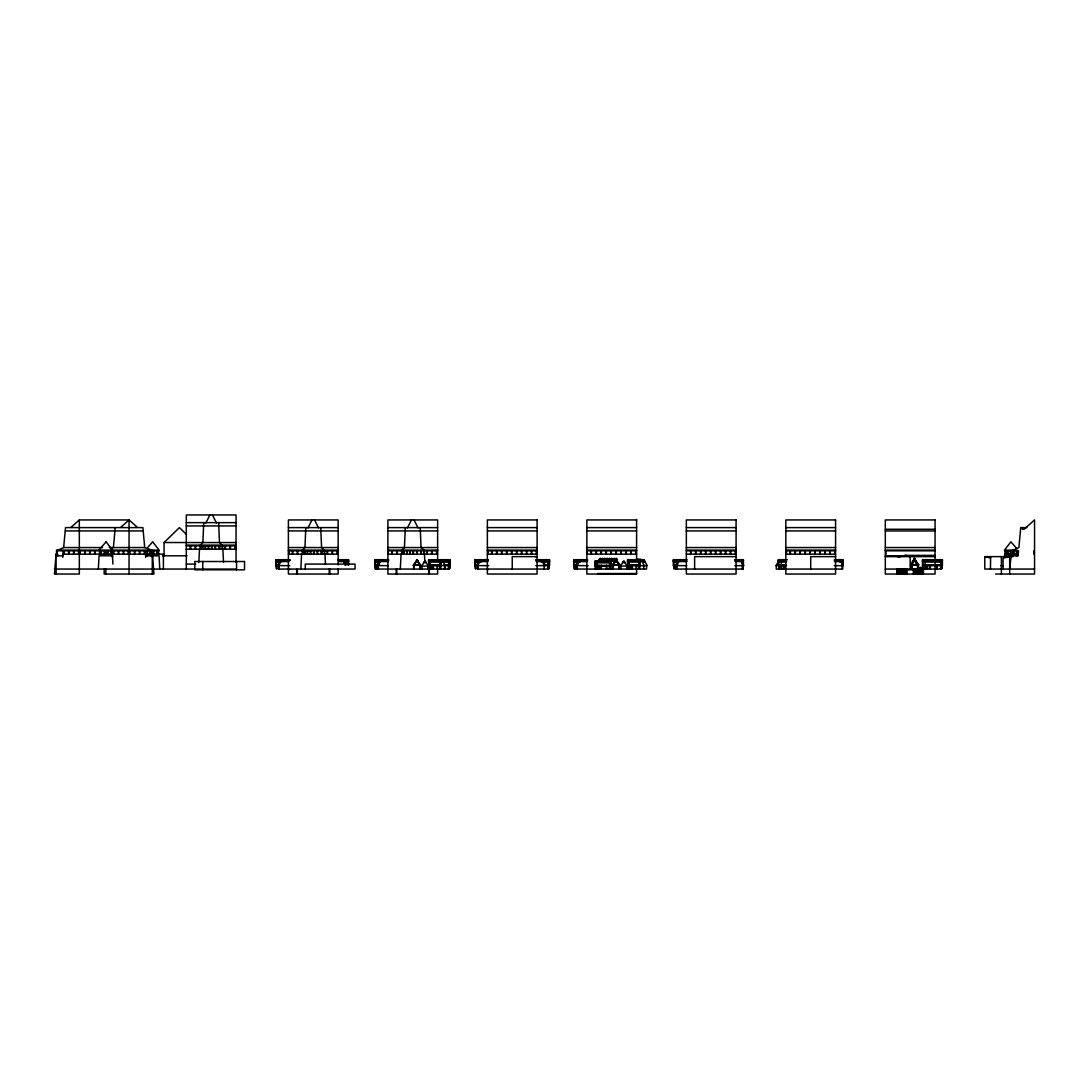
<?xml version="1.0" encoding="UTF-8"?>
<svg xmlns="http://www.w3.org/2000/svg" width="1089" height="1089" viewBox="0 0 1089 1089"><rect width="100%" height="100%" fill="white"/><g stroke="black" fill="none" stroke-linecap="round" stroke-linejoin="round"><path stroke-width="1.5" d="M98.364 569.057L99.031 555.798L112.48 555.798L113.038 550.816M198.824 562.428L199.491 549.169M199.655 545.848L202.881 542.567L203.711 522.638M202.554 549.169L202.717 545.848L202.608 549.169M300.836 569.057L301.571 554.138M301.735 550.816L304.961 547.549L305.791 527.607M304.634 554.138L304.797 550.816L304.689 554.138M400.316 569.057L401.065 554.138M401.228 550.816L404.455 547.549L405.285 527.607M404.291 550.816L404.128 554.138L404.182 550.816M137.228 527.199L129.06 519.943L79.32 519.943L79.32 574.039L54.45 574.039L56.111 554.138L56.111 574.039M102.529 547.549L63.652 547.549L56.478 550.816L159.089 550.816M62.74 557.459L63.298 550.816M63.652 547.549L65.503 527.607L142.877 527.607L144.728 547.549L151.834 550.095L151.916 554.138M1009.68 569.057L1011.341 554.138L1011.341 555.798M1011.708 550.816L1018.882 547.549L1020.733 527.607L1026.954 527.607M205.875 522.965L209.905 514.961M307.956 527.934L311.998 519.943M407.449 527.934L411.492 519.943M278.58 565.667L280.894 561.516M378.06 565.667L380.388 561.516M423.635 562.428L426.235 562.469L424.914 560.808L421.702 566.076L428.113 566.076L426.098 562.469L423.716 562.469M477.554 565.667L479.868 561.516M577.034 565.667L579.362 561.516M622.717 562.428L620.676 566.076L627.087 566.076L623.888 560.808L622.609 562.428L625.209 562.469L622.69 562.469M676.528 565.667L678.842 561.516M910.758 565.667L913.821 560.195L915.005 560.195L918.054 565.667M99.031 550.095L106.082 541.805M147.478 547.726L152.691 541.805L159.089 550.095L56.56 550.095M914.433 560.236L918.272 565.559L914.433 560.767L910.595 565.559L914.433 560.222L915.876 561.516L914.433 559.692L913.195 561.774M380.184 561.57L381.844 559.692L380.184 561.57L388.474 561.57M678.651 561.57L680.312 559.692L678.651 561.57L686.941 561.57M164.071 555.798L164.071 542.526L179.413 527.607L186.491 534.495M71.153 527.199L79.32 519.943M120.893 527.199L129.06 519.943L129.06 574.039M110.561 548.557L113.406 547.549L115.243 527.607M536.033 556.901L537.108 556.629L512.238 556.629L512.238 569.057M897.962 557.2L905.218 555.376L935.056 555.376M636.602 519.943L586.862 519.943L586.862 574.039L636.602 574.039L636.602 568.472M186.301 522.638L236.054 522.638M186.301 525.946L236.054 525.946M288.394 527.607L338.135 527.607M387.888 527.607L437.628 527.607M487.368 527.607L537.108 527.607M586.862 527.607L636.602 527.607M686.342 527.607L736.082 527.607M785.836 527.607L835.576 527.607M885.316 529.268L935.056 529.268M65.503 530.928L142.877 530.928M288.394 530.928L338.135 530.928M387.888 530.928L437.628 530.928M487.368 530.928L537.108 530.928M586.862 530.928L636.602 530.928M686.342 530.928L736.082 530.928M785.836 530.928L835.576 530.928M885.316 530.928L935.056 530.928M164.071 542.526L186.668 542.526M186.301 542.567L236.054 542.567M186.301 545.113L236.054 545.113M186.301 545.848L236.054 545.848M109.172 547.549L144.728 547.549M288.394 547.549L338.135 547.549M387.888 547.549L437.628 547.549M487.368 547.549L537.108 547.549M586.862 547.549L636.602 547.549M686.342 547.549L736.082 547.549M785.836 547.549L835.576 547.549M885.316 547.549L935.056 547.549M186.301 549.169L236.054 549.169M288.394 550.095L338.135 550.095M387.888 550.095L437.628 550.095M487.368 550.095L537.108 550.095M586.862 550.095L636.602 550.095M686.342 550.095L736.082 550.095M785.836 550.095L835.576 550.095M885.316 550.095L935.056 550.095M1015.043 550.095L1004.521 550.095L1010.905 541.805L1017.058 548.91M288.394 550.816L338.135 550.816M387.888 550.816L437.628 550.816M487.368 550.816L537.108 550.816M586.862 550.816L636.602 550.816M686.342 550.816L736.082 550.816M785.836 550.816L835.576 550.816M885.316 550.816L935.056 550.816M1004.521 550.816L1018.528 550.816L1017.97 555.798L1004.521 555.798M1033.883 550.816L1033.883 554.138M62.931 554.138L163.391 554.138L163.391 569.057M288.394 554.138L338.135 554.138M387.888 554.138L437.628 554.138M487.368 554.138L537.108 554.138M586.862 554.138L636.602 554.138M686.342 554.138L736.082 554.138M785.836 554.138L835.576 554.138M886.065 554.138L885.738 550.816M1004.521 554.138L1017.97 554.138M55.92 555.798L62.74 555.798M145.096 550.816L145.64 555.798L159.089 555.798L159.77 569.057M162.533 555.798L187.009 555.798M885.316 555.798L935.056 555.798M736.082 556.629L694.632 556.629L694.632 569.057M835.576 556.629L810.706 556.629L810.706 569.057M885.316 556.629L935.056 556.629M1034.55 569.057L984.81 569.057L984.81 556.629L1012.988 556.629M600.434 558.453L600.434 561.652M602.734 558.453L602.734 561.652M605.021 558.453L605.021 561.652M607.308 558.453L607.308 561.652M609.609 558.453L609.609 561.652M611.895 558.453L611.623 561.652L611.623 558.303M614.196 558.453L613.91 561.652L613.91 558.303M616.483 558.453L616.483 561.652M637.296 559.188L640.618 559.188M914.297 559.27L915.645 561.216L914.406 559.651M289.892 559.692L275.83 559.692L275.83 565.559L289.756 565.667M337.753 559.692L348.589 559.692L348.589 565.3M388.582 559.692L374.888 559.692L374.888 565.559L388.283 565.667M488.063 559.692L474.804 559.692L474.804 565.559L488.73 565.667M536.047 559.692L549.537 559.692L549.537 565.559L535.856 565.667M587.556 559.692L573.862 559.692L573.862 565.559L588.21 565.667M599.045 559.651L617.245 559.651M686.941 559.692L673.342 559.692L673.342 565.559L686.737 565.667M734.966 559.692L743.419 559.692L743.419 565.559M787.279 559.692L778.308 559.692L778.308 565.559M834.446 559.692L842.9 559.692L842.9 565.559M275.83 560.222L289.892 560.222M337.753 560.222L348.589 560.222M374.888 560.222L388.582 560.222M428.59 560.222L450.274 560.222M474.804 560.222L488.063 560.222M536.156 560.222L549.537 560.222M573.862 560.222L587.556 560.222M599.685 560.195L616.442 560.195L620.662 565.667M627.563 560.222L639.801 560.222M640.618 560.222L643.926 560.222M673.342 560.222L686.615 560.222M734.966 560.222L743.419 560.222M778.308 560.222L786.408 560.222M834.446 560.222L842.9 560.222M922.492 560.222L942.393 560.222M275.83 560.236L289.892 560.236M337.753 560.236L348.589 560.236M374.888 560.236L388.582 560.236M428.59 560.236L450.274 560.236M474.804 560.236L488.063 560.236M536.156 560.236L549.537 560.236M573.862 560.236L587.556 560.236M627.563 560.236L639.801 560.236M640.618 560.236L643.926 560.236M673.342 560.236L686.615 560.236M734.966 560.236L743.419 560.236M778.308 560.236L786.408 560.236M834.446 560.236L842.9 560.236M922.492 560.236L942.393 560.236M599.045 560.998L617.245 560.998M595.152 561.298L617.245 561.216L617.245 559.27L599.045 559.27L599.045 561.216M275.83 561.57L288.993 561.57M338.72 561.57L343.702 561.57L342.055 559.692L343.702 561.57M345.267 561.57L348.589 561.57M374.888 561.57L379.857 561.57M428.59 561.57L450.274 561.57M474.804 561.57L487.967 561.57M536.047 561.57L549.537 561.57M573.862 561.57L587.447 561.57M627.563 561.57L639.801 561.57M641.72 561.57L645.083 561.57L643.436 559.692L645.083 561.57M673.342 561.57L678.202 561.57M735.021 561.57L741.663 561.57L740.003 559.692L741.663 561.57M786.408 561.57L778.308 561.57L776.008 565.667L786.408 565.559M834.514 561.57L842.9 561.57M922.492 561.57L942.393 561.57M275.83 561.774L280.799 561.774M345.267 561.774L348.589 561.774M374.888 561.774L379.857 561.774M428.59 561.774L440.827 561.774M441.984 561.774L450.274 561.774M474.804 561.774L481.433 561.774M541.124 561.774L549.537 561.774M573.862 561.774L580.491 561.774M627.563 561.774L639.801 561.774M673.342 561.774L678.202 561.774M778.308 561.774L786.408 561.774M839.524 561.774L842.9 561.774M922.492 561.774L942.393 561.774M595.152 562.469L610.929 562.469M595.152 562.645L610.929 562.645M186.301 564.088L195.639 564.088M276.198 564.633L276.524 569.057L276.198 560.767M278.348 564.633L278.675 569.057M344.791 564.633L345.254 560.767M347.908 564.633L348.235 560.767M375.256 564.633L375.582 569.057M377.733 564.633L377.407 569.057L448.722 569.057L448.722 564.633L448.396 569.057M428.821 564.633L429.025 569.057M430.141 564.633L430.346 569.057M439.67 564.633L439.874 569.057L439.806 560.767M440.609 564.633L440.405 569.057M449.934 564.633L449.594 569.057L449.934 560.767M475.172 564.633L475.498 569.057L475.172 560.767M477.322 564.633L477.649 569.057M547.971 564.633L547.644 569.057M549.183 564.633L548.856 569.057L549.183 560.767M574.23 564.633L574.652 569.057L574.556 564.633M627.795 564.633L627.999 569.057M629.115 564.633L629.319 569.057M638.644 564.633L638.848 569.057L638.78 560.767M639.583 564.633L639.379 569.057M673.764 564.633L674.145 569.057L673.764 560.767M743.066 564.633L742.739 569.057M778.717 564.633L779.098 569.057M841.865 564.633L842.559 564.633M922.859 564.633L923.2 569.057M942.039 564.633L941.713 569.057L942.039 560.767M375.256 564.864L376.018 564.864M377.407 564.864L378.169 564.864M414.092 564.864L420.027 564.864M430.141 564.864L439.806 564.919M443.944 564.919L448.614 564.919M543.193 564.919L547.876 564.919M574.23 564.864L574.992 564.864M613.066 564.864L619.001 564.864M629.115 564.864L638.78 564.919M742.385 564.864L743.188 564.864M781.181 564.864L786.163 564.919M917.455 564.864L910.772 564.919L914.91 559.937L919.062 564.919L917.823 564.919M925.024 564.864L940.733 564.919M595.438 565.164L595.697 569.057M597.153 565.164L597.412 569.057M609.69 565.164L609.432 569.057M610.643 565.164L610.385 569.057M275.83 565.3L279.138 565.354M374.888 565.354L379.857 565.354M428.59 565.354L440.827 565.354M443.645 565.354L450.274 565.354M474.804 565.354L478.112 565.3M544.554 565.354L549.537 565.354M573.862 565.354L577.17 565.3M597.235 565.409L609.609 565.409M627.563 565.3L639.801 565.354M673.342 565.354L678.202 565.354M778.308 565.3L786.408 565.354M922.492 565.3L942.393 565.354M609.704 565.667L613.951 565.667M734.83 565.667L743.828 565.667L741.541 561.57M834.31 565.667L843.322 565.667L839.483 559.692L841.144 561.57M911.357 565.667L911.017 569.057L911.057 564.633L917.796 564.633L917.768 574.039M595.152 565.804L610.929 565.804M1000.886 565.749L1003.051 565.749M925.704 567.41L919.47 567.41L919.47 569.057M54.45 569.057L236.054 569.057M278.348 569.057L355.028 569.057L355.028 564.088L305.288 564.088L305.288 569.057M477.322 569.057L547.971 569.057L547.876 560.767M885.316 569.057L940.842 569.057L940.842 564.633L940.501 569.057M288.394 569.561L289.483 569.561M487.368 569.561L488.457 569.561M597.602 573.535L636.602 573.535M995.564 574.039L1034.55 574.039L1034.55 519.943L1024.055 529.268L1022.394 529.268L1022.394 527.607M984.81 556.629L990.119 557.949L990.636 557.078L990.432 569.057M905.218 555.376L910.186 556.629L910.186 569.057M614.727 561.774L615.979 559.692L617.422 561.516L615.979 560.222L612.141 565.559L615.979 560.767L619.804 565.559L615.979 560.236M415.753 561.774L416.992 559.692L418.448 561.516L416.992 560.222L413.167 565.559L416.992 560.767L420.83 565.559L416.992 560.236M542.69 561.57L541.029 559.692L544.854 565.667M106.096 541.805L112.48 550.095M644.974 561.57L647.261 565.667L627.563 565.559L627.563 559.692L643.926 559.692L643.926 561.788M642.047 561.57L644.348 565.667M443.073 561.57L445.374 565.667M343.593 561.57L345.118 564.293M414.024 519.943L418.067 527.934M314.53 519.943L318.573 527.934M212.45 514.961L216.493 522.965M112.902 564.088L112.48 555.798L112.48 557.459M424.451 554.138L424.86 562.428M421.389 554.138L421.225 550.816L421.062 554.138M324.794 550.816L321.568 547.549L320.738 527.607M324.958 554.138L325.448 564.088M321.731 550.816L321.895 554.138M222.701 545.848L219.474 542.567L218.644 522.638M222.864 549.169L223.531 562.428M219.638 545.848L219.815 549.169M1017.766 554.138L1017.766 555.798M1017.249 550.816L1017.249 554.138M1016.908 550.816L1016.908 554.138M1016.16 554.138L1016.16 555.798M1014.499 550.816L1014.499 554.138M1014.172 550.816L1014.172 554.138M1012.988 554.138L1012.988 555.798M1012.511 550.816L1012.62 555.798M1012.185 550.816L1012.185 554.138M1011.899 550.816L1011.899 554.138M1011.15 554.138L1011.15 557.459M1010.891 550.816L1010.891 554.138M1010.551 550.816L1010.551 554.138M1009.68 574.039L1009.68 556.629L1003.051 558.289L1003.051 569.057M1008.428 550.816L1008.428 554.138M1008.101 550.816L1008.101 554.138M1007.556 550.816L1007.556 554.138M1007.216 550.816L1007.216 554.138M1006.1 550.816L1006.1 554.138M1005.773 550.816L1005.773 554.138M1005.583 550.816L1005.583 554.138M1005.242 550.816L1005.242 554.138M1001.39 556.629L1001.39 574.039M940.733 560.767L940.733 569.057M936.962 569.057L936.962 564.633L936.622 569.057M930.319 569.057L930.319 564.633L929.992 569.057M927.501 569.057L927.501 564.633L927.175 569.057M925.351 569.057L925.351 564.633L925.024 569.057M925.133 560.767L925.133 569.057M923.404 569.057L923.418 574.039M922.859 560.767L923.05 574.039M922.383 569.057L922.383 574.039M921.457 569.057L921.457 574.039M920.314 569.057L920.314 574.039M919.062 569.057L919.062 574.039M917.455 564.633L917.455 569.057M916.516 569.057L916.516 574.039M915.4 569.057L915.4 574.039M914.488 569.057L914.488 574.039M913.862 569.057L913.862 574.039M913.222 569.057L913.222 569.887L907.151 569.887L907.151 569.057M912.01 564.919L912.01 569.057M911.52 564.633L911.52 569.057M911.398 564.633L911.357 569.057M906.824 569.057L906.838 574.039M906.524 569.057L906.524 574.039M905.885 569.057L905.885 574.039M904.986 569.057L904.986 574.039M903.87 569.057L903.87 574.039M902.618 569.057L902.618 574.039M901.324 569.057L901.324 574.039M900.059 569.057L900.059 574.039M898.929 569.057L898.929 574.039M898.003 569.057L898.003 574.039M897.336 569.057L897.336 574.039M896.955 569.057L896.982 574.039M842.559 560.767L842.6 569.057L776.28 569.057L776.28 565.667M842.369 560.767L842.369 569.057M835.249 550.816L835.154 554.138M834.827 550.816L834.909 554.138M830.186 550.816L830.186 554.138M829.859 550.816L829.859 554.138M825.203 550.816L825.203 554.138M824.877 550.816L824.877 554.138M820.235 550.816L820.235 554.138M819.908 550.816L819.908 554.138M815.266 550.816L815.266 554.138M814.926 550.816L814.926 554.138M810.284 550.816L810.284 554.138M809.957 550.816L809.957 554.138M805.316 550.816L805.316 554.138M804.975 550.816L804.975 554.138M800.333 550.816L800.333 554.138M800.007 550.816L800.007 554.138M795.365 550.816L795.365 554.138M795.038 550.816L795.038 554.138M790.396 550.816L790.396 554.138M790.056 550.816L790.056 554.138M786.489 550.816L786.489 554.138M786.163 550.816L786.244 554.138M784.012 569.057L784.012 564.633L783.631 569.057M781.562 569.057L781.562 564.633L781.181 569.057M781.303 560.767L781.303 569.057M778.717 560.767L778.717 569.057M743.188 564.633L743.188 569.057L676.215 569.057L676.215 564.633L676.596 569.057M743.066 560.767L743.12 569.057M742.385 564.633L742.303 569.057M741.759 560.767L741.759 563.53M735.334 550.816L735.334 554.138M730.692 550.816L730.692 554.138M730.365 550.816L730.365 554.138M725.723 550.816L725.723 554.138M725.397 550.816L725.397 554.138M720.755 550.816L720.755 554.138M720.414 550.816L720.414 554.138M715.772 550.816L715.772 554.138M715.446 550.816L715.446 554.138M710.804 550.816L710.804 554.138M710.464 550.816L710.464 554.138M705.822 550.816L705.822 554.138M705.495 550.816L705.495 554.138M700.853 550.816L700.853 554.138M700.513 550.816L700.513 554.138M695.871 550.816L695.871 554.138M695.544 550.816L695.544 554.138M690.902 550.816L690.902 554.138M690.576 550.816L690.576 554.138M676.786 565.667L676.786 569.057M676.351 560.767L676.351 569.057M675.67 564.633L675.67 569.057L675.425 564.633M646.553 565.667L646.553 569.057L576.38 569.057L576.38 564.633L576.707 569.057M643.626 565.667L643.626 569.057M639.801 559.692L639.801 565.559M639.583 560.767L639.583 569.057M636.602 519.439L636.602 560.767M636.452 569.057L636.452 564.633L636.248 569.057M636.18 550.816L636.18 554.138M635.853 550.816L635.853 554.138M632.382 569.057L632.382 564.633L632.178 569.057M631.212 550.816L631.212 554.138M630.871 550.816L630.871 554.138M630.654 569.057L630.654 564.633L630.449 569.057M629.197 560.767L629.197 569.057M627.795 560.767L627.795 569.057M626.801 566.076L626.801 569.057M626.229 550.816L626.229 554.138M625.903 550.816L625.903 554.138M621.261 550.816L621.261 554.138M620.934 550.816L620.934 554.138M620.961 566.076L620.961 569.057M619.6 569.057L619.6 565.667L619.137 569.057M619.287 569.057L619.328 564.633L612.603 564.633L612.658 569.057L612.93 564.633M619.001 564.633L619.001 569.057M616.292 550.816L616.292 554.138M616.211 558.303L616.211 561.652M615.952 550.816L615.952 554.138M613.066 564.633L613.066 569.057M611.31 550.816L611.31 554.138M610.983 550.816L610.983 554.138M610.643 561.761L610.63 569.057M610.18 565.667L610.18 569.057M609.609 562.986L609.609 569.057M609.336 558.303L609.336 561.652M607.036 558.303L607.036 561.652M606.614 569.057L606.614 565.164L606.355 569.057M606.342 550.816L606.342 554.138M606.001 550.816L606.001 554.138M604.749 558.303L604.749 561.652M602.448 558.303L602.448 561.652M601.359 550.816L601.359 554.138M601.359 569.057L601.359 565.164L601.087 569.057M601.033 550.816L601.033 554.138M600.162 558.303L600.162 561.652M599.113 569.057L599.113 565.164L598.855 569.057M597.235 562.986L597.235 569.057M596.881 565.667L596.881 569.057M596.595 565.667L596.595 569.057M596.391 550.816L596.391 554.138M596.418 565.667L596.418 569.057M596.064 550.816L596.064 554.138M595.438 561.761L595.438 569.057M591.409 550.816L591.409 554.138M591.082 550.816L591.082 554.138M587.27 550.816L587.189 554.138M577.306 565.667L577.306 569.057M576.489 560.767L576.489 569.057M574.992 564.633L574.992 569.057L574.23 569.057L574.284 559.692M544.446 559.692L544.446 565.559M544.092 560.767L544.146 569.057M536.782 550.816L536.782 554.138M536.7 550.816L536.7 554.138M536.36 550.816L536.36 554.138M531.718 550.816L531.718 554.138M531.391 550.816L531.391 554.138M526.749 550.816L526.749 554.138M526.423 550.816L526.423 554.138M521.767 550.816L521.767 554.138M521.44 550.816L521.44 554.138M516.799 550.816L516.799 554.138M516.472 550.816L516.472 554.138M511.83 550.816L511.83 554.138M511.49 550.816L511.49 554.138M506.848 550.816L506.848 554.138M506.521 550.816L506.521 554.138M501.879 550.816L501.879 554.138M501.539 550.816L501.539 554.138M496.897 550.816L496.897 554.138M496.57 550.816L496.57 554.138M491.929 550.816L491.929 554.138M491.602 550.816L491.602 554.138M488.117 550.816L488.117 554.138M487.79 550.816L487.695 554.138M477.812 565.667L477.812 569.057M477.431 560.767L477.431 569.057M448.614 560.767L448.614 569.057M444.843 569.057L444.843 564.633L444.516 569.057M444.652 565.667L444.652 569.057M440.827 559.692L440.827 565.559M440.609 560.767L440.609 569.057M437.628 560.767L437.628 519.943L387.888 519.943L387.888 574.039L437.628 574.039L437.628 568.962M437.479 569.057L437.479 564.633L437.274 569.057M437.302 550.816L437.302 554.138M436.975 550.816L436.975 554.138M436.635 550.816L436.635 554.138M433.408 569.057L433.408 564.633L433.204 569.057M431.993 550.816L431.993 554.138M431.666 550.816L431.666 554.138M431.68 569.057L431.68 564.633L431.475 569.057M430.209 560.767L430.209 569.057M429.338 569.057L429.338 574.039M428.821 560.767L428.821 569.057M428.698 569.057L428.698 574.039M427.827 566.076L427.827 569.057M427.024 550.816L427.024 554.138M426.684 550.816L426.684 554.138M424.125 554.138L424.247 550.095L421.048 547.549L420.231 527.607M423.784 550.816L423.784 554.138M421.988 566.076L421.988 569.057M420.735 550.816L420.735 554.138M420.313 564.919L420.313 569.057L420.354 564.633L413.629 564.633L413.684 569.057M420.027 564.633L420.027 569.057M417.073 550.816L417.073 554.138M416.733 550.816L416.733 554.138M414.092 564.633L414.092 569.057M413.752 564.633L413.752 569.057M413.452 550.816L413.452 554.138M413.112 550.816L413.112 554.138M410.213 550.816L410.213 554.138M409.872 550.816L409.872 554.138M407.123 550.816L407.123 554.138M406.796 550.816L406.796 554.138M403.842 550.816L403.842 554.138M402.154 550.816L402.154 554.138M401.814 550.816L401.814 554.138M397.172 550.816L397.172 554.138M396.845 550.816L396.845 554.138M396.804 569.057L396.804 574.039M396.178 569.057L396.178 574.039M392.203 550.816L392.203 554.138M391.863 550.816L391.863 554.138M388.215 550.816L388.215 554.138M378.169 564.633L378.332 569.057M377.951 564.919L377.951 569.057L377.842 564.633M377.515 560.767L377.515 569.057M376.018 564.633L376.018 569.057L375.256 569.057L375.256 560.767M375.678 564.633L375.678 569.057M346.928 560.767L346.928 564.919M345.472 559.692L345.472 565.3M345.118 560.767L345.118 564.633M344.437 560.767L344.437 563.53M338.135 564.919L338.135 519.943L288.394 519.943L288.394 574.039L338.135 574.039L338.135 568.962M337.481 550.816L337.481 554.138M337.154 550.816L337.154 554.138M332.513 550.816L332.513 554.138M332.172 550.816L332.172 554.138M329.844 569.057L329.844 574.039M329.218 569.057L329.218 574.039M327.53 550.816L327.53 554.138M327.204 550.816L327.204 554.138M324.631 550.816L324.631 554.138M324.304 550.816L324.304 554.138M321.582 550.816L321.582 554.138M321.241 550.816L321.241 554.138M317.58 550.816L317.58 554.138M317.253 550.816L317.253 554.138M313.959 550.816L313.959 554.138M313.632 550.816L313.632 554.138M310.719 550.816L310.719 554.138M310.392 550.816L310.392 554.138M307.629 550.816L307.629 554.138M307.302 550.816L307.302 554.138M304.362 550.816L304.362 554.138M302.66 550.816L302.66 554.138M302.334 550.816L302.334 554.138M297.692 550.816L297.692 554.138M297.351 550.816L297.351 554.138M297.324 569.057L297.324 574.039M296.684 569.057L296.684 574.039M292.71 550.816L292.71 554.138M292.383 550.816L292.383 554.138M289.061 550.816L289.061 554.138M288.721 550.816L288.721 554.138M278.838 565.667L278.838 569.057M278.457 560.767L278.457 569.057M236.572 561.516L236.572 569.806M236.054 562.428L236.054 514.961L186.301 514.961L186.301 569.057M235.387 545.848L235.387 549.169M235.061 545.848L235.061 549.169M230.419 545.848L230.419 549.169M230.092 545.848L230.092 549.169M225.45 545.848L225.45 549.169M225.11 545.848L225.11 549.169M222.537 545.848L222.537 549.169M222.21 545.848L222.21 549.169M219.488 545.848L219.488 549.169M219.161 545.848L219.161 549.169M215.499 545.848L215.499 549.169M215.159 545.848L215.159 549.169M211.879 545.848L211.879 549.169M211.538 545.848L211.538 549.169M208.639 545.848L208.639 549.169M208.298 545.848L208.298 549.169M205.549 545.848L205.549 549.169M205.208 545.848L205.208 549.169M202.758 561.516L202.758 569.806M202.268 545.848L202.268 549.169M200.567 545.848L200.567 549.169M200.24 545.848L200.24 549.169M195.598 545.848L195.598 549.169M195.271 545.848L195.271 549.169M190.629 545.848L190.629 549.169M190.289 545.848L190.289 549.169M158.572 550.816L158.572 554.138M158.232 550.816L158.232 554.138M157.646 550.816L157.646 554.138M157.32 550.816L157.32 554.138M157.102 550.816L157.102 554.138M156.762 550.816L156.762 554.138M153.74 550.816L153.74 554.138M153.413 550.816L153.413 554.138M152.46 555.798L152.46 557.459M152.242 550.816L153.944 574.039L104.19 574.039L104.19 569.057M152.283 555.798L152.283 574.039M151.18 550.816L151.099 554.138M150.622 554.138L150.622 555.798M150.255 550.816L150.255 554.138M149.928 550.816L149.928 554.138M147.546 550.816L147.491 555.798M147.206 550.816L147.206 554.138M146.784 550.816L146.784 554.138M146.457 550.816L146.457 554.138M145.899 554.138L145.899 555.798M145.64 555.798L145.64 557.459M144.742 550.816L144.742 554.138M144.401 550.816L144.401 554.138M139.76 550.816L139.76 554.138M139.433 550.816L139.433 554.138M134.791 550.816L134.791 554.138M134.451 550.816L134.451 554.138M129.809 550.816L129.809 554.138M129.482 550.816L129.482 554.138M128.652 550.816L128.652 554.138M128.311 550.816L128.311 554.138M123.67 550.816L123.67 554.138M123.343 550.816L123.343 554.138M118.701 550.816L118.701 554.138M118.374 550.816L118.374 554.138M113.732 550.816L113.732 554.138M113.392 550.816L113.392 554.138M111.677 550.816L111.677 554.138M111.35 550.816L111.35 554.138M110.915 550.816L110.915 554.138M110.588 550.816L110.588 554.138M108.206 550.816L108.206 554.138M107.879 550.816L107.879 554.138M106.695 550.816L106.627 554.138M106.218 550.816L106.218 554.138M105.892 550.816L105.892 554.138M105.851 569.057L105.851 574.039M104.939 550.816L104.939 554.138M104.612 550.816L104.612 554.138M104.381 550.816L104.381 554.138M101.359 550.816L101.359 554.138M101.032 550.816L101.032 554.138M100.814 550.816L100.814 554.138M100.487 550.816L100.487 554.138M99.902 550.816L99.902 554.138M99.562 550.816L99.63 554.138M94.988 550.816L94.988 554.138M94.661 550.816L94.661 554.138M90.019 550.816L90.019 554.138M89.693 550.816L89.693 554.138M85.051 550.816L85.051 554.138M84.711 550.816L84.711 554.138M80.069 550.816L80.069 554.138M79.742 550.816L79.742 554.138M78.912 550.816L78.912 554.138M78.571 550.816L78.571 554.138M73.929 550.816L73.929 554.138M73.603 550.816L73.603 554.138M68.961 550.816L68.961 554.138M68.621 550.816L68.621 554.138M63.979 550.816L63.979 554.138M63.652 550.816L63.652 554.138M57.771 555.798L57.771 554.138L55.92 554.138L55.92 557.459M57.213 550.816L57.213 554.138M56.873 550.816L56.9 554.138M56.587 550.816L56.587 554.138M914.774 558.303L912.391 561.652L914.774 558.303M282.364 559.692L280.703 561.57L282.364 559.692M481.338 559.692L479.677 561.57L481.338 559.692M580.818 559.692L579.157 561.57L580.818 559.692M779.792 559.692L778.131 561.57L779.792 559.692M914.052 558.303L916.434 561.652L914.052 558.303M537.108 519.943L487.368 519.943L487.368 574.039L537.108 574.039L537.108 519.943M736.082 519.943L686.342 519.943L686.342 574.039L736.082 574.039L736.082 519.943M835.576 519.943L785.836 519.943L785.836 574.039L835.576 574.039L835.576 519.943M935.056 519.943L885.316 519.943L885.316 574.039L935.056 574.039L935.056 519.943M450.274 559.692L428.59 559.692L428.59 565.559L450.274 565.559L450.274 559.692M942.393 559.692L922.492 559.692L922.492 565.559L942.393 565.559L942.393 559.692M610.929 560.808L595.152 560.808L595.152 565.981L610.929 565.981L610.929 560.808M244.535 561.516L194.795 561.516L194.795 569.806L244.535 569.806L244.535 561.516M642.17 561.516L640.509 559.692L642.17 561.57M443.196 561.516L441.535 559.692L443.196 561.57M913.562 574.039L913.562 569.057L913.535 574.039M735.756 554.138L735.756 550.816L735.674 554.138M151.507 554.138L151.507 550.816L151.439 554.138M107.035 554.138L107.035 550.816L106.953 554.138"/></g></svg>
